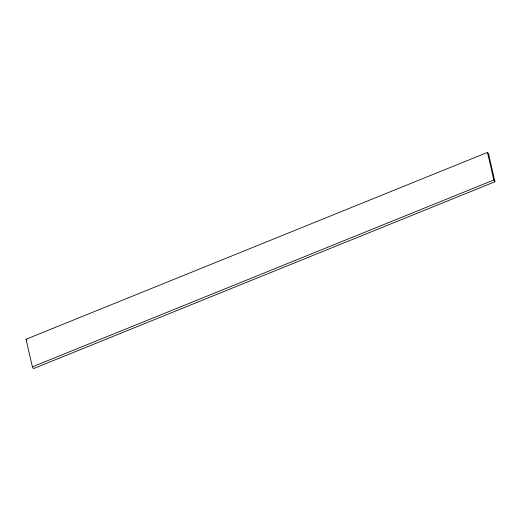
<?xml version="1.0" encoding="UTF-8"?>
<svg xmlns="http://www.w3.org/2000/svg" width="521" height="521" viewBox="0 0 521 521"><rect width="100%" height="100%" fill="white"/><g stroke="black" fill="none" stroke-linecap="round" stroke-linejoin="round"><path stroke-width="0.78" d="M26.05 339.243L487.493 152.406L488.626 154.157L494.95 181.757L33.507 368.594L32.374 366.843L26.05 339.243L26.805 340.408M32.374 366.843L493.817 180.005L494.95 181.757M487.493 152.406L493.817 180.005"/></g></svg>
